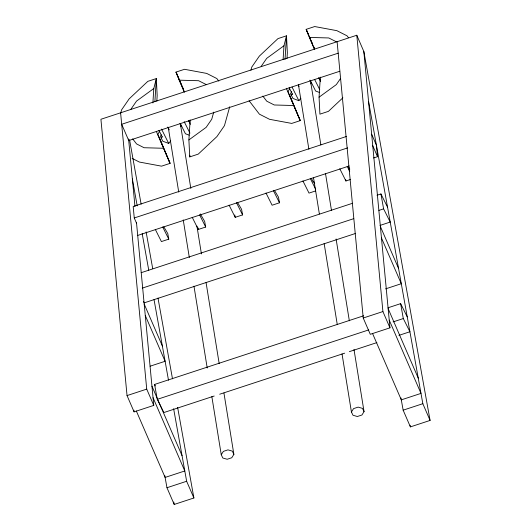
<?xml version="1.0" encoding="UTF-8"?>
<svg xmlns="http://www.w3.org/2000/svg" width="531" height="531" viewBox="0 0 531 531"><rect width="100%" height="100%" fill="white"/><g stroke="black" fill="none" stroke-linecap="round" stroke-linejoin="round"><path stroke-width="0.8" d="M152.895 102.941L153.798 88.511L156.333 78.555L147.824 81.349L129.159 98.866L121.612 109.817L120.524 113.74M154.899 101.441L156.333 78.555L157.176 95.534L156.831 101.149M229.697 106.804L224.46 125.648L216.913 136.6L198.255 154.116L189.746 156.91L188.897 139.925L190.151 119.88M189.746 156.91L189.846 155.271M283.116 59.392L283.972 45.759L286.501 35.809L277.992 38.604L259.334 56.12L251.78 67.065L250.911 70.211M285.021 59.512L286.501 35.809L287.351 52.788L286.999 58.403M342.873 97.804L328.423 111.364L319.914 114.158L319.065 97.18L320.319 77.134M213.714 112.154L211.743 119.243L206.161 127.34L188.897 139.925M159.526 131.283L157.873 134.549L170.059 163.369L161.55 166.163L139.394 162.055L132.139 158.384M161.218 134.801L159.565 138.06L170.059 163.369L156.499 131.781M289.7 88.538L288.048 91.803L300.234 120.623L291.725 123.418L269.562 119.309L259.407 114.172L249.072 100.711M291.718 91.398L289.734 95.314L300.234 120.623L286.355 88.285M180.593 126.604L181.456 125.223M310.761 83.852L311.631 82.478M221.254 454.742L223.378 451.37L227.958 449.863L232.306 451.111L233.879 454.383L231.755 457.755L227.175 459.262L222.828 458.014L221.254 454.742L211.849 396.644M351.429 411.996L353.553 408.624L358.133 407.118L362.481 408.366L364.047 411.638L361.923 415.01L357.35 416.51L353.002 415.262L351.429 411.996L342.024 353.898M130.951 109.194L136.533 101.096L153.798 88.511M261.119 66.448L266.708 58.35L283.972 45.759M340.517 78.522L336.329 84.595L319.065 97.18M170.716 140.927L168.712 143.443L162.778 141.206L161.125 137.907L162.128 136.646M300.885 98.182L298.88 100.698L292.953 98.461L291.3 95.155L292.302 93.901M161.125 137.907L162.28 137.005L158.968 130.4M291.3 95.155L292.448 94.252L289.143 87.655M400.958 397.945L403.148 410.164L410.397 426.891L430.083 420.426L363.841 51.52L356.792 35.245L100.917 119.269L127.042 395.588L134.091 411.864L153.771 405.399L136.467 222.29M338.194 53.18L121.685 124.281L128.741 140.556L339.734 71.267M346.537 136.434L133.181 206.493L134.263 217.969L136.553 223.259M134.263 217.969L347.619 147.903M137.383 235.538L349.166 165.991M373.572 157.972L377.508 156.685L376.419 145.209L371.66 134.217M163.794 226.803L167.776 233.56L168.785 239.149L161.404 241.572L155.291 229.372M192.195 217.259L198.309 229.452L205.683 227.029L204.681 221.44L200.333 213.953M229.1 205.139L235.206 217.332L242.587 214.909L241.585 209.32L237.603 202.563M274.507 190.45L278.49 197.2L279.492 202.789L272.111 205.218L266.004 193.018M315.66 190.914L309.015 193.098L302.909 180.898M339.813 168.778L345.92 180.978L350.354 179.524M141.186 272.688L352.63 203.247M377.003 195.249L380.933 193.954L387.544 207.156M142.295 288.107L353.739 218.672M378.888 210.415L383.608 208.862L390.219 222.064L380.004 225.423M355.637 233.421L144.193 302.862L143.456 301.396M150.14 366.191L165.101 361.279L145.282 315.527M385.546 288.884L401.29 283.713L381.464 237.961M214.192 396.026L163.887 412.547L157.276 399.345L154.594 384.437L363.682 315.772M388.048 307.774L400.626 303.646L407.237 316.841M127.042 395.588L146.722 389.123L120.603 112.804M363.841 51.52L389.96 327.833L370.28 334.298L363.231 318.023L382.911 311.558L356.792 35.245M157.276 399.345L368.713 329.91M393.086 321.905L403.301 318.554L409.919 331.749L398.914 335.366M219.695 394.221L344.672 353.175M349.391 351.628L376.904 342.595M177.626 407.39L193.895 497.985L174.208 504.45L166.966 487.73L186.646 481.265L173.624 408.751M403.148 410.164L422.835 403.699L368.56 101.428M348.482 37.721L347.008 35.796L336.853 30.659L314.691 26.55L306.181 29.344L309.394 37.416L328.782 37.96L336.296 41.763M218.805 81.11L216.84 78.542L206.685 73.411L184.522 69.296L176.013 72.09L179.219 80.161L198.614 80.712L206.121 84.509M293.643 105.53L274.255 104.979L266.741 101.182L262.845 96.098M163.475 148.275L144.08 147.724L136.573 143.928L132.67 138.85M319.323 92.414L315.62 91.013L310.223 80.254M189.155 135.159L185.445 133.766L180.414 123.716M318.6 78.037L320.306 79.345M188.996 121.221L190.131 122.09M318.766 77.924L320.605 81.595M314.717 79.623L319.748 89.666M348.316 166.21L349.79 169.143M347.194 166.356L349.71 171.38M298.356 84.987L299.079 86.42M292.05 87.064L298.88 100.698M314.737 183.759L313.741 181.781L313.25 181.994L311.412 178.33M310.29 178.476L315.68 189.235M273.385 190.596L279.492 202.789M236.481 202.716L242.587 214.909M188.598 120.67L190.43 124.34M184.184 121.652L189.939 133.135M167.829 127.015L169.263 129.883M161.524 129.093L168.712 143.443M199.576 214.829L205.683 227.029M162.672 226.949L168.785 239.149M154.594 384.437L155.331 385.904M309.872 80.194L310.655 81.834M179.963 123.491L180.487 124.579M308.816 35.385L306.181 29.344L314.525 49.064M309.48 36.891L310.469 39.155M311.126 40.668L312.44 43.688M181.941 85.677L176.013 72.09L184.35 91.817M372.742 145.693L377.508 156.685M380.382 226.491L398.542 268.394M388.148 308.65L418.236 378.085M389.23 320.12L420.983 393.398L401.303 399.863L372.497 333.382M382.911 311.558L389.96 327.833M422.835 403.699L430.083 420.426M144.193 304.051L162.353 345.96M151.959 386.21L182.047 455.644M153.047 397.686L184.795 470.964L165.114 477.429L136.308 410.948M146.722 389.123L153.771 405.399M186.646 481.265L193.895 497.985M313.721 46.688L314.671 48.938M309.394 37.416L314.465 49.41M182.598 87.19L183.553 89.434M179.219 80.161L184.29 92.155M380.933 193.954L383.608 208.862M400.626 303.646L403.301 318.554M410.105 425.258L410.397 426.891M345.635 179.378L345.92 180.978M234.782 214.936L235.206 217.332M198.017 227.859L198.309 229.452M129.557 139.693L141.133 204.169M146.118 231.921L152.716 268.646M157.986 298.024L172.495 378.829M132.372 178.987L137.197 205.875M142.175 233.58L148.76 270.239M154.023 299.57L168.506 380.236M173.77 502.001L174.208 504.45M164.769 475.504L166.966 487.73M310.529 81.057L320.863 144.877M325.503 173.518L331.463 210.342M336.096 238.983L349.345 320.81M353.985 349.444L364.047 411.638M298.442 84.688L308.903 149.33M313.542 177.971L319.37 213.973M324.136 243.43L337.251 324.441M180.361 123.803L190.828 188.445M196.921 226.087L201.422 253.904M206.061 282.545L219.177 363.556M223.943 393.013L233.879 454.383M168.267 127.433L178.735 192.076M183.235 219.9L189.328 257.542M193.968 286.176L207.216 368.003M337.105 41.71L363.231 318.023M128.588 138.976L134.98 206.612M133.938 410.211L134.091 411.864"/></g></svg>
